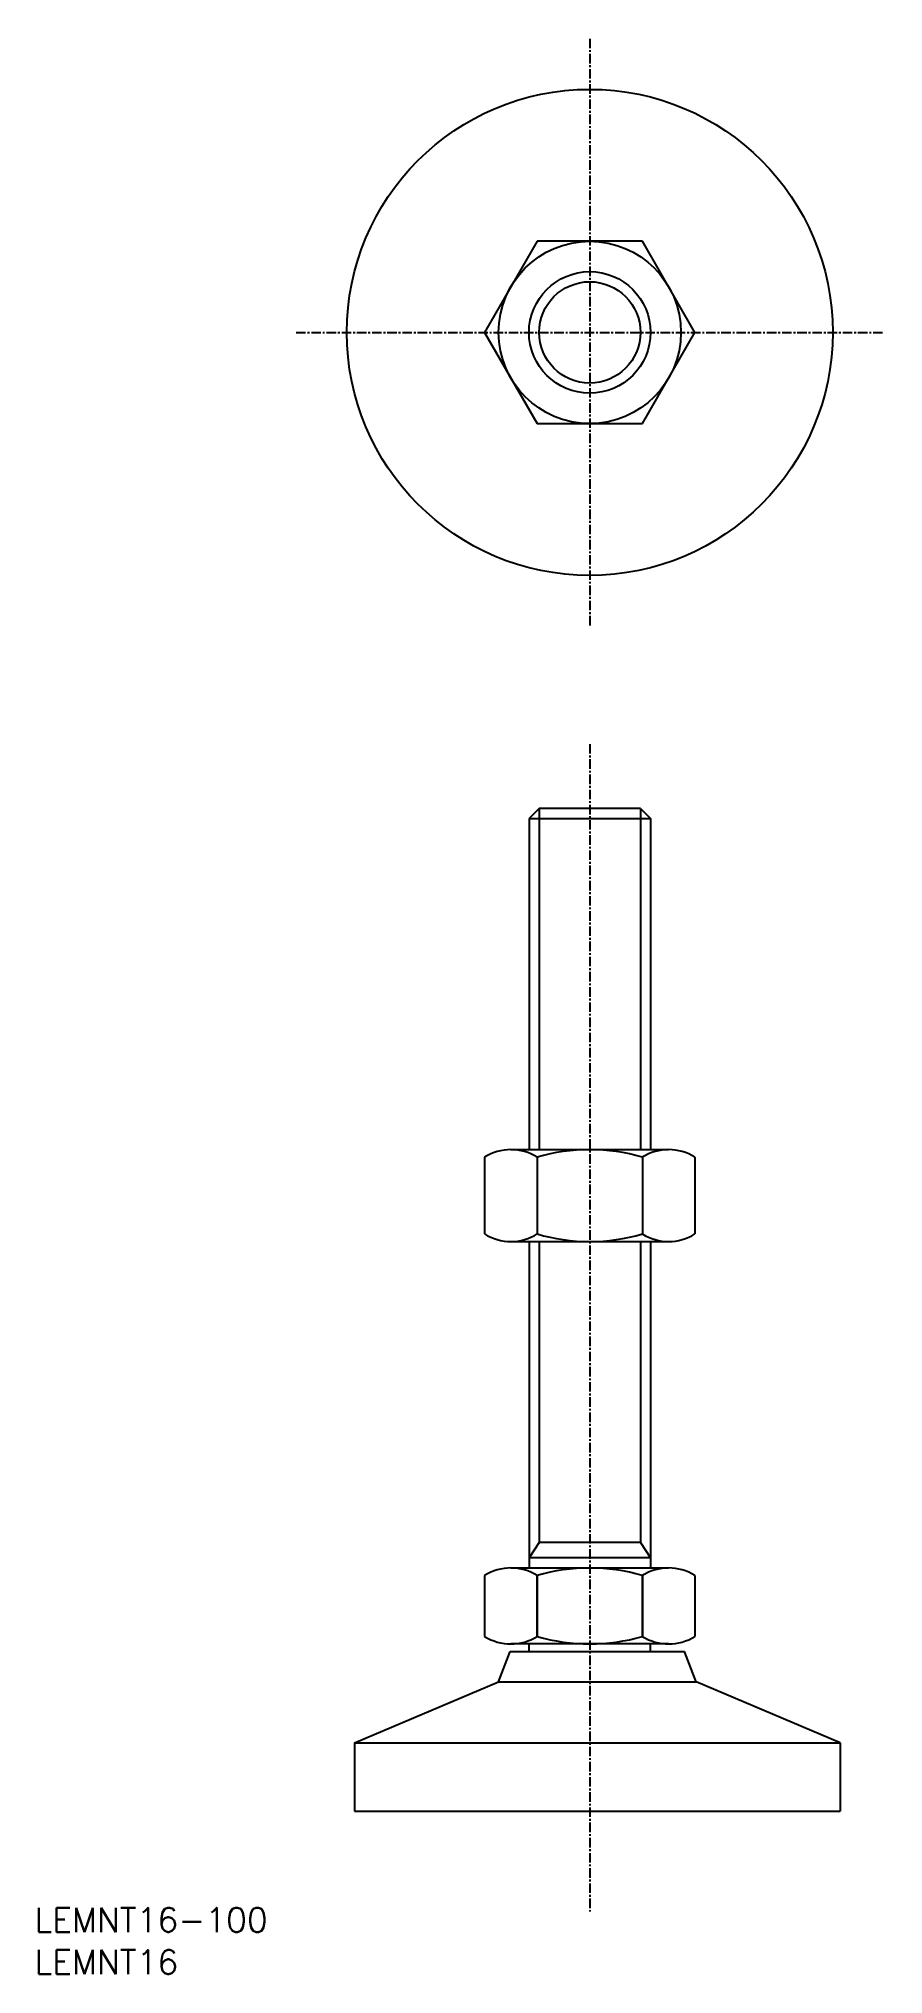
# Model space of a CAD drawing. Extents: x -73 to 39, y -216 to 39.
import ezdxf

# ---------------------------------------------------------------- set-up
doc = ezdxf.new("R2010")
doc.units = 0
doc.linetypes.add('CENTER', pattern=[2, 1.25, -0.25, 0.25, -0.25])
doc.layers.get('0').update_dxf_attribs({"linetype": 'CONTINUOUS'})
doc.layers.add('CENTER', color=1, linetype='CENTER')
doc.styles.get("Standard").update_dxf_attribs({"font": 'txt.shx', "bigfont": 'bigfont.shx'})

msp = doc.modelspace()

# ---------------------------------------------------------------- linework, layer by layer
at = {"color": 7, "linetype": 'CONTINUOUS'}
for p, q in [((-6.93, 12), (-13.86, 0)), ((6.93, 12), (-6.93, 12)), ((13.86, 0), (6.93, 12)), ((-13.86, 0), (-6.93, -12)), ((6.93, -12), (13.86, 0)), ((-6.93, -12), (6.93, -12)), ((-6.67, -62.68), (-8, -64.01)), ((6.67, -62.68), (-6.67, -62.68)), ((6.67, -62.68), (8, -64.01)), ((-8, -64.01), (-8, -107.6)), ((8, -64.01), (8, -107.6)), ((-13.86, -108.6), (-13.86, -118.7)), ((-10.39, -107.6), (10.39, -107.6)), ((-6.93, -108.6), (-6.93, -118.7)), ((6.93, -108.6), (6.93, -118.7)), ((13.86, -108.6), (13.86, -118.7)), ((-10.39, -119.7), (10.39, -119.7)), ((-8, -119.7), (-8, -162.68)), ((8, -119.7), (8, -162.68)), ((-10.39, -162.68), (10.39, -162.68)), ((-13.86, -163.68), (-13.86, -171.68)), ((-6.93, -163.68), (-6.93, -171.68)), ((-6.93, -171.68), (-6.93, -163.68)), ((6.93, -163.68), (6.93, -171.68)), ((6.93, -171.68), (6.93, -163.68)), ((13.86, -163.68), (13.86, -171.68)), ((10.39, -172.68), (-10.39, -172.68)), ((-8, -173.68), (-8, -172.68)), ((8, -173.68), (8, -172.68)), ((-12, -177.68), (-10.5, -173.68)), ((-10.5, -173.68), (12.5, -173.68)), ((14, -177.68), (12.5, -173.68)), ((-31, -185.68), (-12, -177.68)), ((-12, -177.68), (14, -177.68)), ((33, -185.68), (14, -177.68)), ((-31, -185.68), (33, -185.68)), ((-31, -185.68), (-31, -194.68)), ((33, -185.68), (33, -194.68)), ((-31, -194.68), (33, -194.68))]:
    msp.add_line(p, q, dxfattribs=at)
at = {"color": 3, "linetype": 'CONTINUOUS'}
for p, q in [((-6.67, -62.68), (-6.67, -107.6)), ((6.67, -62.68), (6.67, -107.6)), ((-8, -64.01), (8, -64.01)), ((-6.67, -119.7), (-6.67, -159.34)), ((6.67, -119.7), (6.67, -159.34)), ((-6.67, -159.34), (-8, -161.34)), ((6.67, -159.34), (-6.67, -159.34)), ((6.67, -159.34), (8, -161.34)), ((8, -161.34), (-8, -161.34))]:
    msp.add_line(p, q, dxfattribs=at)
at = {"color": 7, "linetype": 'CONTINUOUS'}
for radius in [32, 12, 8]:
    msp.add_circle((0, 0), radius, dxfattribs=at)
at = {"color": 3, "linetype": 'CONTINUOUS'}
msp.add_circle((0, 0), 6.67, dxfattribs=at)
at = {"color": 7, "linetype": 'CONTINUOUS'}
for centre, radius, start, end in [((-10.39, -114.1), 6.5, 57.7958, 122.2042), ((0, -132.1), 24.5, 73.5736, 106.4264), ((10.39, -114.1), 6.5, 57.7958, 122.2042), ((-10.39, -113.2), 6.5, 237.7958, 302.2042), ((0, -95.2), 24.5, 253.5736, 286.4264), ((10.39, -113.2), 6.5, 237.7958, 302.2042), ((-10.39, -169.18), 6.5, 57.7958, 122.2042), ((0, -187.18), 24.5, 73.5736, 106.4264), ((10.39, -169.18), 6.5, 57.7958, 122.2042), ((-10.39, -166.18), 6.5, 237.7958, 302.2042), ((0, -148.18), 24.5, 253.5736, 286.4264), ((10.39, -166.18), 6.5, 237.7958, 302.2042)]:
    msp.add_arc(centre, radius, start, end, dxfattribs=at)
at = {"layer": 'CENTER', "color": 1, "linetype": 'CENTER'}
for p, q in [((0, 38.67), (0, -38.67)), ((-38.67, 0), (38.67, 0)), ((0, -54.21), (0, -207.9))]:
    msp.add_line(p, q, dxfattribs=at)

# ---------------------------------------------------------------- texts
at = {"color": 7, "linetype": 'CONTINUOUS'}
for s, p in [('LEMNT16-100', (-73.13, -210.62)), ('LEMNT16', (-73.13, -216.17))]:
    msp.add_text(s, height=3.2, dxfattribs=at).set_placement(p)

doc.saveas('drawing.dxf')
